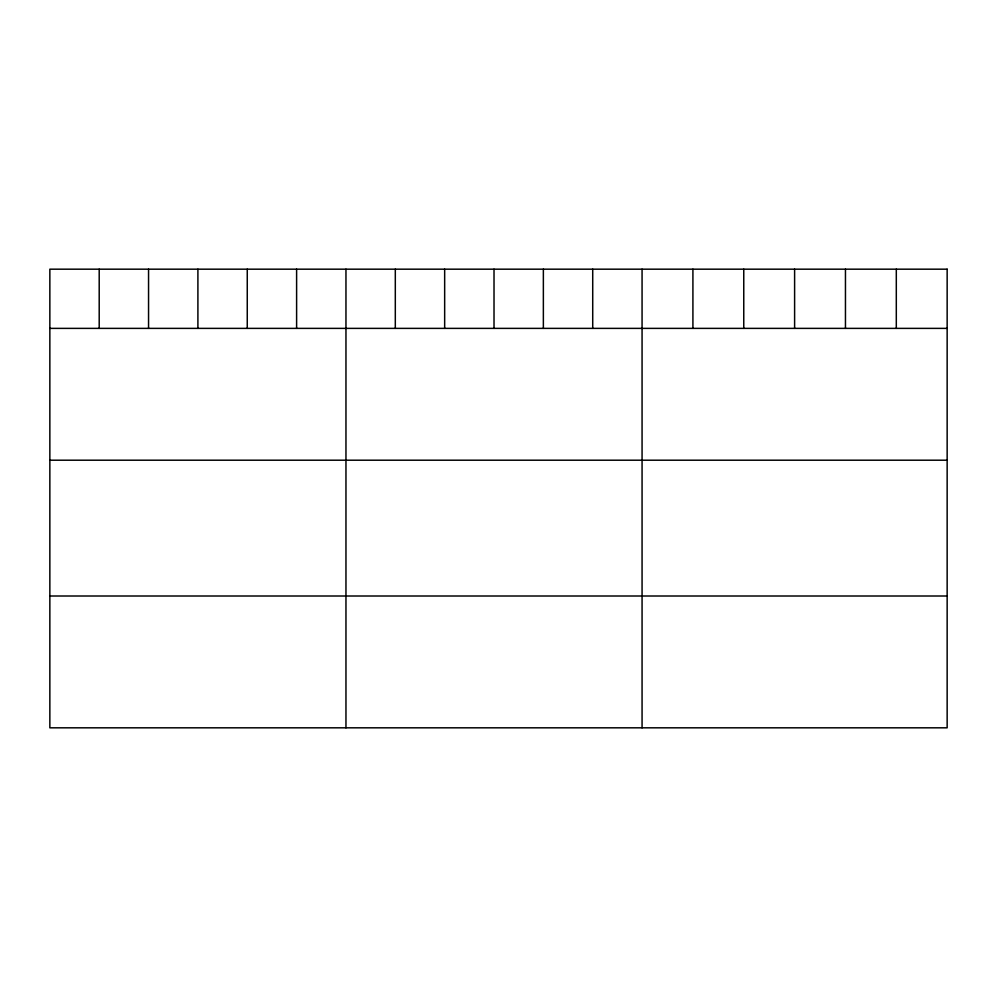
<?xml version="1.0" encoding="UTF-8"?>
<svg xmlns="http://www.w3.org/2000/svg" width="997" height="997" viewBox="0 0 997 997"><rect width="100%" height="100%" fill="white"/><g stroke="black" fill="none" stroke-linecap="round" stroke-linejoin="round"><path stroke-width="1.5" d="M49.85 328.374L947.15 328.374M49.85 460.203L947.15 460.203M49.85 596.007L947.15 596.007M896.303 269.178L896.303 328.374M845.456 269.178L845.456 328.374M794.609 269.178L794.609 328.374M743.762 269.178L743.762 328.374M692.915 269.178L692.915 328.374M642.068 269.178L642.068 727.822M592.717 269.178L592.717 328.374M543.365 269.178L543.365 328.374M494.014 269.178L494.014 328.374M444.662 269.178L444.662 328.374M395.31 269.178L395.31 328.374M345.959 269.178L345.959 727.822M296.608 269.178L296.608 328.374M247.256 269.178L247.256 328.374M197.905 269.178L197.905 328.374M148.553 269.178L148.553 328.374M99.201 269.178L99.201 328.374M947.15 269.178L49.85 269.178L49.85 727.822L947.15 727.822L947.15 269.178"/></g></svg>
